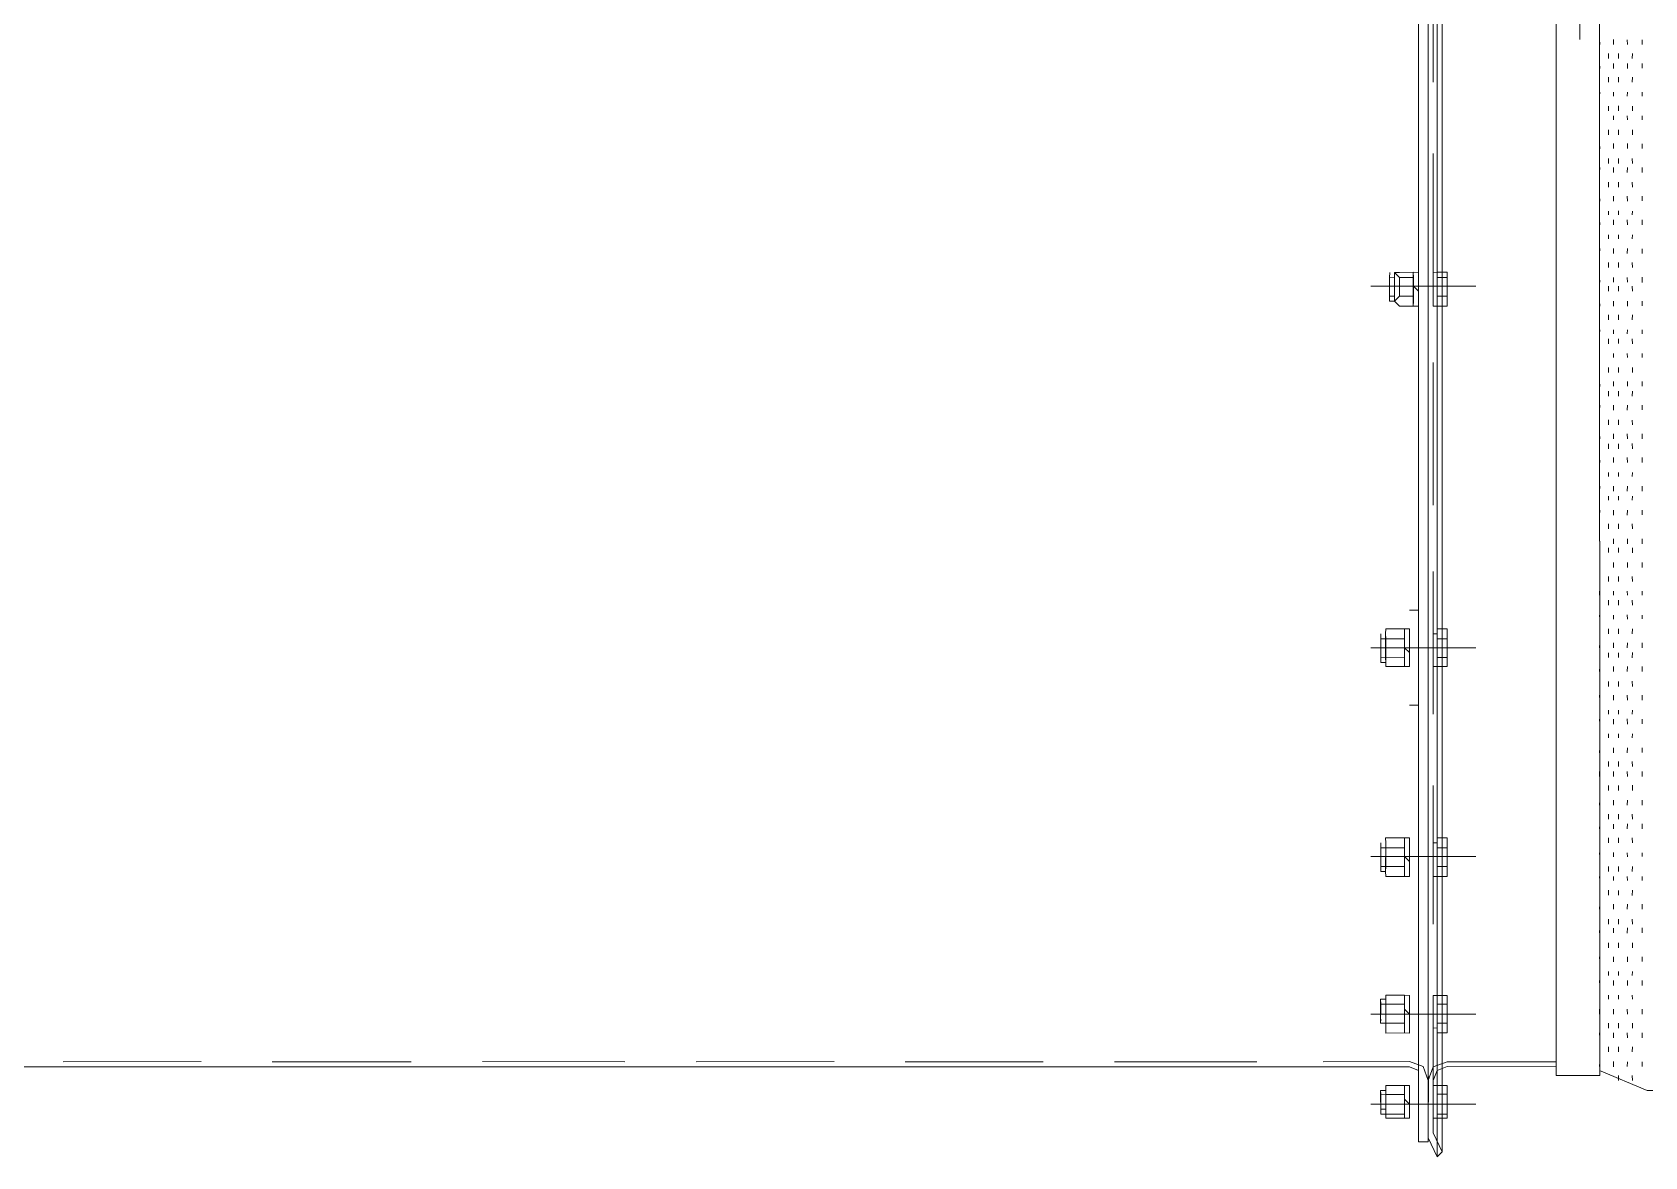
# Model space of a CAD drawing. Header units: centimetres. Extents: x -9345 to 11316, y -7197 to -3465.
# Drawn here: x 6741.3 to 6856.6, y -5898.3 to -5817.9 of the extents above; entities that cross this region are included whole.
import ezdxf

# ---------------------------------------------------------------- set-up
doc = ezdxf.new("R2010")
doc.units = ezdxf.units.CM
doc.layers.add('EXF', color=22, linetype='Continuous', lineweight=9)
doc.layers.add('exf çizimi_dwg', color=8, linetype='Continuous', lineweight=9)

# ---------------------------------------------------------------- blocks, each defined once
blk = doc.blocks.new('exf çizimi_dwg-1497134-_123_30 TEKNİK KAT _ TECHNICAL LEVEL')
at = {"layer": 'EXF', "color": 8}
for p, q in [((0.1071, 2.8777), (0.1036, 2.8778)), ((0.1241, 2.8775), (0.1206, 2.8776)), ((0.144, 2.8773), (0.1411, 2.8773)), ((0.161, 2.8771), (0.1581, 2.8771)), ((0.1815, 2.8768), (0.178, 2.8768)), ((0.1985, 2.8766), (0.195, 2.8766)), ((0.219, 2.8763), (0.2155, 2.8764)), ((0.2361, 2.8761), (0.2325, 2.8762)), ((0.2566, 2.8759), (0.2531, 2.8759)), ((0.2772, 2.8756), (0.2736, 2.8757)), ((0.2941, 2.8754), (0.2906, 2.8755)), ((0.314, 2.8752), (0.3111, 2.8752)), ((0.331, 2.875), (0.3282, 2.875)), ((0.3515, 2.8747), (0.348, 2.8747)), ((0.3685, 2.8745), (0.365, 2.8745)), ((0.3891, 2.8742), (0.3856, 2.8743)), ((0.4061, 2.874), (0.4025, 2.8741)), ((0.4266, 2.8738), (0.4231, 2.8738)), ((0.4436, 2.8736), (0.4401, 2.8736)), ((0.4642, 2.8733), (0.4606, 2.8733)), ((0.4812, 2.8731), (0.4776, 2.8731)), ((0.501, 2.8728), (0.4982, 2.8729)), ((0.518, 2.8726), (0.5152, 2.8727)), ((0.5386, 2.8724), (0.535, 2.8724)), ((0.5556, 2.8722), (0.552, 2.8722)), ((0.5761, 2.8719), (0.5726, 2.872)), ((0.5931, 2.8717), (0.5896, 2.8718)), ((0.107, 2.8671), (0.1035, 2.8671)), ((0.1168, 2.8606), (0.1133, 2.8607)), ((0.1169, 2.8705), (0.1134, 2.8706)), ((0.124, 2.8669), (0.1205, 2.8669)), ((0.1339, 2.8604), (0.1303, 2.8604)), ((0.134, 2.8703), (0.1304, 2.8704)), ((0.1439, 2.8666), (0.141, 2.8667)), ((0.1545, 2.8701), (0.151, 2.8701)), ((0.1608, 2.8664), (0.158, 2.8664)), ((0.1715, 2.8699), (0.168, 2.8699)), ((0.1814, 2.8662), (0.1778, 2.8662)), ((0.1921, 2.8696), (0.1885, 2.8696)), ((0.1984, 2.8659), (0.1949, 2.866)), ((0.209, 2.8694), (0.2055, 2.8694)), ((0.2189, 2.8657), (0.2154, 2.8657)), ((0.2289, 2.8691), (0.2261, 2.8692)), ((0.2359, 2.8655), (0.2324, 2.8655)), ((0.2459, 2.8689), (0.2431, 2.869)), ((0.2565, 2.8652), (0.2529, 2.8653)), ((0.2664, 2.8687), (0.2629, 2.8687)), ((0.277, 2.865), (0.2735, 2.865)), ((0.2835, 2.8685), (0.2799, 2.8685)), ((0.294, 2.8648), (0.2905, 2.8648)), ((0.304, 2.8682), (0.3004, 2.8683)), ((0.3139, 2.8645), (0.311, 2.8646)), ((0.321, 2.868), (0.3174, 2.868)), ((0.3308, 2.8643), (0.328, 2.8643)), ((0.3415, 2.8678), (0.338, 2.8678)), ((0.3514, 2.8641), (0.3479, 2.8641)), ((0.3585, 2.8675), (0.355, 2.8676)), ((0.3684, 2.8638), (0.3649, 2.8639)), ((0.3791, 2.8673), (0.3756, 2.8673)), ((0.389, 2.8636), (0.3854, 2.8636)), ((0.3961, 2.8671), (0.3925, 2.8671)), ((0.4059, 2.8634), (0.4024, 2.8634)), ((0.4159, 2.8668), (0.4131, 2.8669)), ((0.4265, 2.8631), (0.4229, 2.8632)), ((0.4329, 2.8666), (0.4301, 2.8667)), ((0.4435, 2.8629), (0.44, 2.863)), ((0.4535, 2.8664), (0.4499, 2.8664)), ((0.464, 2.8627), (0.4605, 2.8627)), ((0.4705, 2.8662), (0.4669, 2.8662)), ((0.4811, 2.8625), (0.4775, 2.8625)), ((0.491, 2.8659), (0.4875, 2.8659)), ((0.5009, 2.8622), (0.498, 2.8622)), ((0.508, 2.8657), (0.5045, 2.8657)), ((0.5179, 2.862), (0.515, 2.862)), ((0.5286, 2.8654), (0.525, 2.8655)), ((0.5384, 2.8617), (0.5349, 2.8618)), ((0.5456, 2.8652), (0.542, 2.8653)), ((0.5554, 2.8615), (0.5519, 2.8616)), ((0.5661, 2.865), (0.5625, 2.865)), ((0.576, 2.8613), (0.5724, 2.8613)), ((0.5859, 2.8647), (0.5831, 2.8648)), ((0.593, 2.8611), (0.5894, 2.8611)), ((0.6029, 2.8645), (0.6001, 2.8646)), ((0.6135, 2.8608), (0.61, 2.8609)), ((0.6136, 2.8715), (0.6101, 2.8715)), ((0.6235, 2.8643), (0.6199, 2.8643)), ((0.6305, 2.8606), (0.627, 2.8606)), ((0.6307, 2.8712), (0.6271, 2.8713)), ((0.6405, 2.8641), (0.6369, 2.8641)), ((0.6511, 2.8603), (0.6475, 2.8604)), ((0.6512, 2.871), (0.6477, 2.871)), ((0.661, 2.8638), (0.6575, 2.8638)), ((0.6682, 2.8708), (0.6646, 2.8708)), ((0.678, 2.8636), (0.6745, 2.8636)), ((0.688, 2.8705), (0.6852, 2.8706)), ((0.6986, 2.8633), (0.695, 2.8634)), ((0.705, 2.8703), (0.7022, 2.8704)), ((0.7156, 2.8631), (0.712, 2.8632)), ((0.7256, 2.8701), (0.722, 2.8701)), ((0.7361, 2.8629), (0.7326, 2.8629)), ((0.7426, 2.8699), (0.739, 2.8699)), ((0.7531, 2.8627), (0.7496, 2.8627)), ((0.7631, 2.8696), (0.7596, 2.8697)), ((0.7729, 2.8624), (0.7701, 2.8625)), ((0.7801, 2.8694), (0.7766, 2.8694)), ((0.7899, 2.8622), (0.7871, 2.8622)), ((0.8007, 2.8691), (0.7971, 2.8692)), ((0.8105, 2.862), (0.807, 2.862)), ((0.8177, 2.8689), (0.8141, 2.869)), ((0.8275, 2.8617), (0.824, 2.8618)), ((0.8382, 2.8687), (0.8347, 2.8687)), ((0.8481, 2.8615), (0.8445, 2.8615)), ((0.1069, 2.8572), (0.1033, 2.8572)), ((0.1167, 2.8535), (0.1132, 2.8535)), ((0.1239, 2.857), (0.1204, 2.857)), ((0.1338, 2.8533), (0.1302, 2.8533)), ((0.1437, 2.8567), (0.1409, 2.8568)), ((0.1544, 2.8601), (0.1508, 2.8602)), ((0.1543, 2.853), (0.1508, 2.8531)), ((0.1607, 2.8565), (0.1579, 2.8566)), ((0.1713, 2.8528), (0.1677, 2.8529)), ((0.1714, 2.8599), (0.1678, 2.86)), ((0.1813, 2.8563), (0.1777, 2.8563)), ((0.1918, 2.8526), (0.1883, 2.8526)), ((0.1919, 2.8597), (0.1884, 2.8597)), ((0.1983, 2.8561), (0.1947, 2.8561)), ((0.2088, 2.8524), (0.2053, 2.8524)), ((0.2089, 2.8595), (0.2054, 2.8595)), ((0.2188, 2.8558), (0.2153, 2.8559)), ((0.2288, 2.8592), (0.2259, 2.8593)), ((0.2287, 2.8521), (0.2259, 2.8522)), ((0.2358, 2.8556), (0.2323, 2.8556)), ((0.2457, 2.8519), (0.2428, 2.8519)), ((0.2458, 2.859), (0.2429, 2.859)), ((0.2563, 2.8553), (0.2528, 2.8554)), ((0.2662, 2.8517), (0.2627, 2.8517)), ((0.2663, 2.8588), (0.2628, 2.8588)), ((0.2769, 2.8551), (0.2734, 2.8551)), ((0.2832, 2.8514), (0.2797, 2.8515)), ((0.2833, 2.8585), (0.2798, 2.8586)), ((0.2939, 2.8549), (0.2904, 2.8549)), ((0.3038, 2.8512), (0.3002, 2.8512)), ((0.3039, 2.8583), (0.3003, 2.8583)), ((0.3137, 2.8546), (0.3109, 2.8547)), ((0.3208, 2.851), (0.3172, 2.851)), ((0.3208, 2.8581), (0.3173, 2.8581)), ((0.3307, 2.8544), (0.3279, 2.8545)), ((0.3413, 2.8507), (0.3378, 2.8508)), ((0.3414, 2.8578), (0.3379, 2.8579)), ((0.3513, 2.8542), (0.3478, 2.8542)), ((0.3583, 2.8505), (0.3548, 2.8506)), ((0.3584, 2.8576), (0.3549, 2.8577)), ((0.3683, 2.854), (0.3647, 2.854)), ((0.3789, 2.8503), (0.3753, 2.8503)), ((0.379, 2.8574), (0.3754, 2.8574)), ((0.3888, 2.8537), (0.3853, 2.8538)), ((0.3959, 2.85), (0.3923, 2.8501)), ((0.396, 2.8572), (0.3924, 2.8572)), ((0.4058, 2.8535), (0.4023, 2.8535)), ((0.4158, 2.8569), (0.4129, 2.8569)), ((0.4157, 2.8498), (0.4129, 2.8498)), ((0.4264, 2.8532), (0.4228, 2.8533)), ((0.4327, 2.8496), (0.4299, 2.8496)), ((0.4328, 2.8567), (0.43, 2.8567)), ((0.4434, 2.853), (0.4398, 2.8531)), ((0.4533, 2.8493), (0.4497, 2.8494)), ((0.4533, 2.8564), (0.4498, 2.8565)), ((0.4639, 2.8528), (0.4604, 2.8528)), ((0.4702, 2.8491), (0.4667, 2.8492)), ((0.4703, 2.8562), (0.4668, 2.8563)), ((0.4809, 2.8526), (0.4774, 2.8526)), ((0.4908, 2.8489), (0.4873, 2.8489)), ((0.4909, 2.856), (0.4874, 2.856)), ((0.5008, 2.8523), (0.4979, 2.8524)), ((0.5079, 2.8558), (0.5043, 2.8558)), ((0.5078, 2.8487), (0.5043, 2.8487)), ((0.5178, 2.8521), (0.5149, 2.8522)), ((0.5284, 2.8555), (0.5249, 2.8556)), ((0.5383, 2.8519), (0.5347, 2.8519)), ((0.5454, 2.8553), (0.5419, 2.8554)), ((0.5553, 2.8517), (0.5518, 2.8517)), ((0.566, 2.8551), (0.5624, 2.8551)), ((0.5758, 2.8514), (0.5723, 2.8514)), ((0.5858, 2.8548), (0.583, 2.8548)), ((0.5929, 2.8512), (0.5893, 2.8512)), ((0.6028, 2.8546), (0.6, 2.8546)), ((0.6134, 2.8509), (0.6098, 2.851)), ((0.6233, 2.8543), (0.6198, 2.8544)), ((0.6304, 2.8507), (0.6268, 2.8508)), ((0.6404, 2.8541), (0.6368, 2.8542)), ((0.6509, 2.8505), (0.6474, 2.8505)), ((0.6609, 2.8539), (0.6574, 2.8539)), ((0.6679, 2.8503), (0.6644, 2.8503)), ((0.668, 2.8601), (0.6645, 2.8602)), ((0.6779, 2.8537), (0.6744, 2.8537)), ((0.6878, 2.85), (0.6849, 2.85)), ((0.6879, 2.8599), (0.6851, 2.8599)), ((0.6984, 2.8534), (0.6949, 2.8535)), ((0.7048, 2.8498), (0.7019, 2.8498)), ((0.7049, 2.8597), (0.7021, 2.8597)), ((0.7154, 2.8532), (0.7119, 2.8533)), ((0.7253, 2.8496), (0.7218, 2.8496)), ((0.7254, 2.8594), (0.7219, 2.8595)), ((0.736, 2.853), (0.7325, 2.853)), ((0.7423, 2.8493), (0.7388, 2.8494)), ((0.7425, 2.8592), (0.7389, 2.8593)), ((0.753, 2.8527), (0.7495, 2.8528)), ((0.7629, 2.8491), (0.7593, 2.8491)), ((0.763, 2.859), (0.7595, 2.859)), ((0.7728, 2.8525), (0.77, 2.8525)), ((0.7799, 2.8489), (0.7763, 2.8489)), ((0.78, 2.8588), (0.7764, 2.8588)), ((0.7898, 2.8523), (0.787, 2.8523)), ((0.8005, 2.8585), (0.797, 2.8585)), ((0.8104, 2.852), (0.8068, 2.8521)), ((0.8175, 2.8583), (0.814, 2.8583)), ((0.8274, 2.8518), (0.8238, 2.8519)), ((0.8381, 2.858), (0.8346, 2.8581)), ((0.8479, 2.8516), (0.8444, 2.8516)), ((0.1067, 2.8473), (0.1032, 2.8473)), ((0.1238, 2.8471), (0.1202, 2.8471)), ((0.1436, 2.8468), (0.1408, 2.8469)), ((0.1606, 2.8466), (0.1577, 2.8466)), ((0.1812, 2.8464), (0.1776, 2.8464)), ((0.1981, 2.8461), (0.1946, 2.8462)), ((0.2187, 2.8459), (0.2151, 2.8459)), ((0.2357, 2.8457), (0.2322, 2.8457)), ((0.2562, 2.8454), (0.2527, 2.8455)), ((0.2768, 2.8452), (0.2733, 2.8452)), ((0.2938, 2.845), (0.2902, 2.845)), ((0.3136, 2.8447), (0.3108, 2.8448)), ((0.3306, 2.8445), (0.3278, 2.8445)), ((0.3512, 2.8443), (0.3476, 2.8443)), ((0.3682, 2.844), (0.3646, 2.8441)), ((0.3887, 2.8438), (0.3852, 2.8438)), ((0.4057, 2.8436), (0.4022, 2.8436)), ((0.4263, 2.8433), (0.4227, 2.8434)), ((0.4433, 2.8431), (0.4397, 2.8432)), ((0.4638, 2.8429), (0.4602, 2.8429)), ((0.4808, 2.8427), (0.4773, 2.8427)), ((0.5006, 2.8424), (0.4978, 2.8424)), ((0.5176, 2.8422), (0.5148, 2.8422)), ((0.5284, 2.8484), (0.5248, 2.8485)), ((0.5382, 2.8419), (0.5346, 2.842)), ((0.5453, 2.8482), (0.5418, 2.8482)), ((0.5552, 2.8417), (0.5517, 2.8418)), ((0.5659, 2.8479), (0.5623, 2.848)), ((0.5757, 2.8415), (0.5722, 2.8415)), ((0.5857, 2.8477), (0.5829, 2.8477)), ((0.5927, 2.8413), (0.5892, 2.8413)), ((0.6027, 2.8475), (0.5999, 2.8475)), ((0.6133, 2.841), (0.6097, 2.8411)), ((0.6233, 2.8472), (0.6197, 2.8473)), ((0.6303, 2.8408), (0.6267, 2.8408)), ((0.6403, 2.847), (0.6367, 2.8471)), ((0.6508, 2.8405), (0.6473, 2.8406)), ((0.6608, 2.8468), (0.6573, 2.8468)), ((0.6678, 2.8403), (0.6643, 2.8404)), ((0.6778, 2.8466), (0.6743, 2.8466)), ((0.6876, 2.8401), (0.6848, 2.8401)), ((0.6984, 2.8463), (0.6948, 2.8464)), ((0.7047, 2.8399), (0.7018, 2.8399)), ((0.7153, 2.8461), (0.7118, 2.8461)), ((0.7252, 2.8396), (0.7217, 2.8397)), ((0.7359, 2.8458), (0.7324, 2.8459)), ((0.7422, 2.8394), (0.7386, 2.8395)), ((0.7529, 2.8456), (0.7494, 2.8457)), ((0.7627, 2.8392), (0.7592, 2.8392)), ((0.7727, 2.8454), (0.7699, 2.8454)), ((0.7797, 2.839), (0.7762, 2.839)), ((0.7897, 2.8452), (0.7869, 2.8452)), ((0.8003, 2.8387), (0.7968, 2.8387)), ((0.8004, 2.8486), (0.7969, 2.8487)), ((0.8103, 2.8449), (0.8068, 2.845)), ((0.8173, 2.8385), (0.8137, 2.8385)), ((0.8174, 2.8484), (0.8139, 2.8485)), ((0.8273, 2.8447), (0.8237, 2.8448)), ((0.8378, 2.8382), (0.8343, 2.8383)), ((0.838, 2.8482), (0.8344, 2.8482)), ((0.103, 2.8331), (0.0145, 2.8342)), ((0.2785, 2.7566), (0.2776, 2.6815)), ((0.5371, 2.7534), (0.5362, 2.6783)), ((0.6865, 2.7515), (0.6856, 2.6764)), ((0.7992, 2.7501), (0.7983, 2.675)), ((0.8637, 2.7493), (0.8627, 2.6742)), ((0.2719, 2.7361), (0.2854, 2.7359)), ((0.1322, 2.7279), (0.0302, 2.7292)), ((0.2817, 2.7261), (0.1832, 2.7273)), ((0.4347, 2.7242), (0.3327, 2.7254)), ((0.5842, 2.7223), (0.4821, 2.7236)), ((0.5475, 2.7327), (0.5269, 2.7329)), ((0.5305, 2.7329), (0.5304, 2.7258)), ((0.6969, 2.7308), (0.6764, 2.7311)), ((0.6799, 2.7311), (0.6799, 2.724)), ((0.7854, 2.7227), (0.7854, 2.7198)), ((0.8089, 2.7295), (0.7883, 2.7297)), ((0.7919, 2.7297), (0.7918, 2.7226)), ((0.8563, 2.7289), (0.8562, 2.7218)), ((0.2681, 2.7156), (0.2922, 2.7153)), ((0.2715, 2.7021), (0.2716, 2.712)), ((0.2849, 2.702), (0.2851, 2.7118)), ((0.5096, 2.7126), (0.5096, 2.7062)), ((0.5777, 2.7118), (0.5776, 2.7054)), ((0.7344, 2.7205), (0.6352, 2.7217)), ((0.5266, 2.706), (0.55, 2.7057)), ((0.5299, 2.689), (0.5301, 2.7025)), ((0.676, 2.7042), (0.7001, 2.7039)), ((0.6794, 2.6872), (0.6796, 2.7006)), ((0.8496, 2.702), (0.873, 2.7018)), ((0.8048, 2.6856), (0.8047, 2.682)), ((0.8313, 2.5932), (0.83, 2.4912)), ((0.8294, 2.4402), (0.8282, 2.3417)), ((0.8275, 2.2907), (0.8263, 2.1922)), ((0.8257, 2.1412), (0.8244, 2.0392)), ((0.8238, 1.9882), (0.8226, 1.889)), ((0.8219, 1.838), (0.8207, 1.7395))]:
    blk.add_line(p, q, dxfattribs=at)
at = {"layer": 'EXF', "color": 8, "flags": 128}
for points in [[(0.8407, 2.8382), (0.8553, 2.872), (0.8557, 2.9088), (0.8391, 2.9402), (0.8455, 2.9402), (0.8459, 2.9706), (0.8395, 2.9707)], [(0.0313, 2.817), (0.8438, 2.807), (0.8442, 2.8382), (0.0791, 2.8476), (0.0788, 2.8164)], [(0.8319, 2.6406), (0.8326, 2.7023), (0.8363, 2.7121), (0.8462, 2.7155), (0.8364, 2.7192), (0.833, 2.7292), (0.8339, 2.8071)], [(0.8463, 2.7191), (0.8392, 2.722), (0.8365, 2.7291), (0.8375, 2.807)], [(0.0302, 2.732), (0.9009, 2.7213), (0.8974, 2.7248), (0.0303, 2.7356)], [(0.2889, 2.7359), (0.2683, 2.7361), (0.2682, 2.7291), (0.2923, 2.7288), (0.2924, 2.7358), (0.2889, 2.7359), (0.2854, 2.7359), (0.2853, 2.7289)], [(0.2683, 2.7361), (0.2719, 2.7361), (0.2718, 2.729)], [(0.0301, 2.7186), (0.8901, 2.7079), (0.8901, 2.715), (0.0302, 2.7256), (0.8802, 2.7151)], [(0.2476, 2.7229), (0.8873, 2.715), (0.9009, 2.7213)], [(0.2682, 2.7291), (0.2682, 2.7262), (0.2923, 2.7259), (0.2923, 2.7288)], [(0.5438, 2.7257), (0.5439, 2.7327), (0.5475, 2.7327), (0.5503, 2.7327), (0.5502, 2.7256), (0.5233, 2.7259), (0.5234, 2.733), (0.5269, 2.7329), (0.5305, 2.7329), (0.5439, 2.7327)], [(0.5268, 2.7259), (0.5268, 2.723), (0.5502, 2.7227), (0.5502, 2.7256)], [(0.6933, 2.7238), (0.6934, 2.7309), (0.6969, 2.7308), (0.7005, 2.7308), (0.7004, 2.7237), (0.6727, 2.7241), (0.6728, 2.7311), (0.6764, 2.7311), (0.6799, 2.7311), (0.6934, 2.7309)], [(0.6763, 2.724), (0.6762, 2.7212), (0.7003, 2.7209), (0.7004, 2.7237)], [(0.8052, 2.7224), (0.8053, 2.7295), (0.8089, 2.7295), (0.8124, 2.7294), (0.8123, 2.7223), (0.7854, 2.7227), (0.7855, 2.7297), (0.7883, 2.7297), (0.7919, 2.7297), (0.8053, 2.7295)], [(0.8088, 2.7224), (0.8087, 2.7195), (0.7854, 2.7198), (0.8838, 2.7186), (0.8974, 2.7248)], [(0.8499, 2.7219), (0.8498, 2.719), (0.8732, 2.7187), (0.8732, 2.7216)], [(0.8704, 2.7216), (0.8705, 2.7287), (0.8733, 2.7287), (0.8732, 2.7216), (0.8499, 2.7219), (0.8499, 2.729), (0.8535, 2.7289), (0.8563, 2.7289), (0.8705, 2.7287), (0.8535, 2.7289)], [(0.8328, 2.7157), (0.8533, 2.7155), (0.8703, 2.7152)], [(0.5435, 2.7023), (0.5434, 2.6888), (0.5433, 2.6853), (0.5299, 2.6854), (0.5263, 2.6855), (0.5299, 2.6854), (0.5299, 2.689), (0.5299, 2.6854), (0.5469, 2.6852), (0.5469, 2.6888), (0.5264, 2.689)], [(0.693, 2.7004), (0.6929, 2.687), (0.6928, 2.6834), (0.6794, 2.6836), (0.6758, 2.6836), (0.6794, 2.6836), (0.6794, 2.6872), (0.6794, 2.6836), (0.6963, 2.6834), (0.6964, 2.6869), (0.6758, 2.6872)], [(0.8085, 2.7026), (0.7852, 2.7028), (0.8121, 2.7025), (0.812, 2.699), (0.8085, 2.699), (0.805, 2.6991), (0.7915, 2.6992), (0.7879, 2.6993), (0.7851, 2.6993), (0.812, 2.699), (0.8119, 2.6855), (0.8083, 2.6856), (0.8048, 2.6856), (0.7913, 2.6858), (0.7878, 2.6858), (0.7849, 2.6859), (0.7851, 2.6993), (0.7852, 2.7028)], [(0.7915, 2.6992), (0.7913, 2.6858), (0.7913, 2.6822), (0.7877, 2.6822), (0.7913, 2.6822), (0.8047, 2.682), (0.8019, 2.6821)], [(0.8083, 2.6856), (0.7878, 2.6858), (0.7877, 2.6822), (0.8047, 2.682), (0.8048, 2.6856), (0.805, 2.6991)], [(0.7986, 2.6991), (0.7986, 2.7027), (0.795, 2.6992)], [(0.8462, 2.7085), (0.8391, 2.7086), (0.8362, 2.7022), (0.8192, 1.3279), (0.8219, 1.3215), (0.829, 1.3179)], [(0.2849, 2.6984), (0.2848, 2.6948), (0.2714, 2.695), (0.2678, 2.6951), (0.2714, 2.695), (0.2714, 2.6985), (0.2714, 2.695), (0.2884, 2.6948), (0.2884, 2.6983), (0.2679, 2.6986)], [(0.2884, 2.6948), (0.2848, 2.6948), (0.2813, 2.6949)], [(0.8664, 2.6848), (0.8663, 2.6813), (0.8557, 2.6814), (0.8529, 2.6814), (0.8557, 2.6814), (0.8558, 2.685), (0.856, 2.6984)], [(0.8701, 2.6983), (0.8699, 2.6848), (0.8529, 2.685), (0.8529, 2.6814), (0.8699, 2.6812), (0.8699, 2.6848)], [(0.5469, 2.6852), (0.5433, 2.6853), (0.5398, 2.6853)], [(0.6963, 2.6834), (0.6928, 2.6834), (0.6893, 2.6835)], [(0.8699, 2.6812), (0.8663, 2.6813), (0.8628, 2.6813)]]:
    blk.add_lwpolyline(points, dxfattribs=at)
for points in [[(0.2679, 2.7022), (0.268, 2.712), (0.2681, 2.7156), (0.2922, 2.7153), (0.2921, 2.7117), (0.268, 2.712), (0.2716, 2.712), (0.2851, 2.7118), (0.2886, 2.7118), (0.2921, 2.7117), (0.292, 2.7019), (0.2884, 2.6983), (0.2849, 2.702), (0.2715, 2.7021), (0.2679, 2.6986)], [(0.2779, 2.7119), (0.2816, 2.7155)], [(0.5228, 2.6891), (0.523, 2.7025), (0.523, 2.7061), (0.55, 2.7057), (0.5499, 2.7022), (0.523, 2.7025), (0.5266, 2.7025), (0.5301, 2.7025), (0.5435, 2.7023), (0.5471, 2.7022), (0.5499, 2.7022), (0.5498, 2.6888), (0.5469, 2.6888), (0.5434, 2.6888), (0.5299, 2.689), (0.5264, 2.689)], [(0.5365, 2.7024), (0.54, 2.7059)], [(0.6723, 2.6872), (0.6725, 2.7007), (0.6725, 2.7042), (0.7001, 2.7039), (0.7001, 2.7004), (0.6725, 2.7007), (0.676, 2.7007), (0.6796, 2.7006), (0.693, 2.7004), (0.6966, 2.7004), (0.7001, 2.7004), (0.6999, 2.6869), (0.6964, 2.6869), (0.6929, 2.687), (0.6794, 2.6872), (0.6758, 2.6872)], [(0.6859, 2.7005), (0.6895, 2.704)], [(0.8494, 2.6851), (0.8496, 2.6985), (0.8496, 2.702), (0.873, 2.7018), (0.8729, 2.6982), (0.8496, 2.6985), (0.8531, 2.6985), (0.856, 2.6984), (0.8701, 2.6983), (0.8729, 2.6982), (0.8728, 2.6848), (0.8699, 2.6848), (0.8558, 2.685), (0.8529, 2.685)], [(0.8595, 2.6984), (0.8631, 2.7019)]]:
    blk.add_lwpolyline(points, close=True, dxfattribs=at)

msp = doc.modelspace()

# ---------------------------------------------------------------- block references
at = {"layer": 'exf çizimi_dwg', "xscale": 100.0000000000003, "yscale": 100.0000000000003, "zscale": 100.0000000000003, "rotation": 270.7083390471823}
msp.add_blockref('exf çizimi_dwg-1497134-_123_30 TEKNİK KAT _ TECHNICAL LEVEL', (6568.58, -5811.59), dxfattribs=at)

doc.saveas('drawing.dxf')
